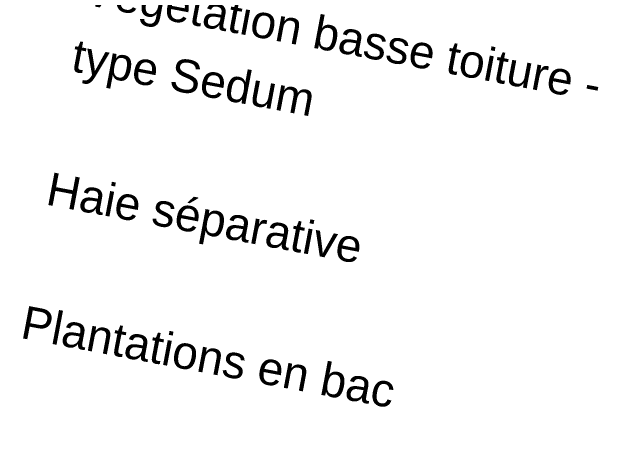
# Model space of a CAD drawing. Extents: x -2313930 to 3286427, y -3858277 to 2572692.
# Drawn here: x -6926 to -5546, y 11300 to 12268 of the extents above; entities that cross this region are included whole.
import ezdxf

# ---------------------------------------------------------------- set-up
doc = ezdxf.new("R2010")
doc.units = 0
doc.layers.add('_GAZELEC-RESERVATION 2', color=132, linetype='Continuous', lineweight=18)
doc.layers.add('prlm-VRD', color=2, linetype='Continuous')
doc.layers.add('SA - légende prestations', color=252, linetype='Continuous')
doc.styles.add('MENSURA', font='arial.ttf', dxfattribs={"height": 0.5})

# ---------------------------------------------------------------- blocks, each defined once
blk = doc.blocks.new('A$C1F970F0F')
at = {"layer": 'SA - légende prestations', "style": 'MENSURA'}
for s, p in [('Végétation basse toiture -', (-6759.637890155615, 12450.62175115741)), ('type Sedum', (-6788.427274951405, 12298.60150623879)), ('Haie séparative', (-6846.00604445634, 11994.56101685908)), ('Plantations en bac', (-6903.584813978604, 11690.52052738788))]:
    blk.add_text(s, height=74.99999999999999, rotation=349.2763985886067, dxfattribs=at).set_placement(p)

msp = doc.modelspace()

# ---------------------------------------------------------------- linework, layer by layer
at = {"layer": '_GAZELEC-RESERVATION 2'}
msp.add_circle((486248.4803309143, -227485.9628347494), 2800178.148749841, dxfattribs=at)

# ---------------------------------------------------------------- block references
at = {"layer": 'prlm-VRD'}
msp.add_blockref('A$C1F970F0F', (-5.729869075061288, -165.0016201740946), dxfattribs=at)

doc.saveas('drawing.dxf')
